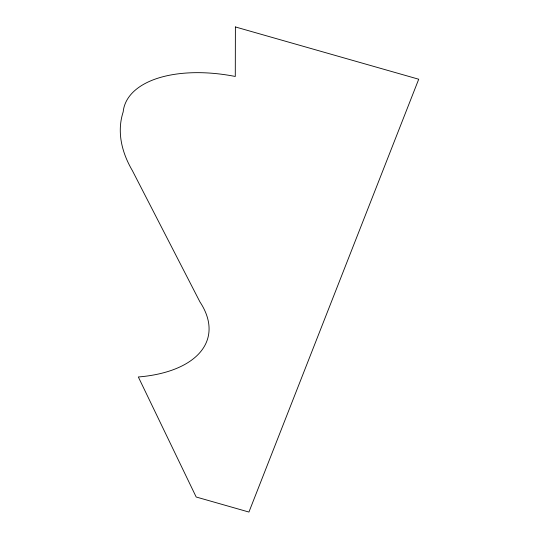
<?xml version="1.0" encoding="UTF-8"?>
<svg xmlns="http://www.w3.org/2000/svg" width="539" height="539" viewBox="0 0 539 539"><rect width="100%" height="100%" fill="white"/><g stroke="black" fill="none" stroke-linecap="round" stroke-linejoin="round"><path stroke-width="0.81" d="M235.395 26.95L235.287 76.471A110.994 57.329 13.9 0 0 123.175 111.917A217.931 112.57 13.9 0 0 132.358 170.58L199.962 301.955A127.783 66.007 13.9 0 1 138.334 376.977L196.176 497.005L248.93 512.05L418.715 79.226L235.395 26.95"/></g></svg>
